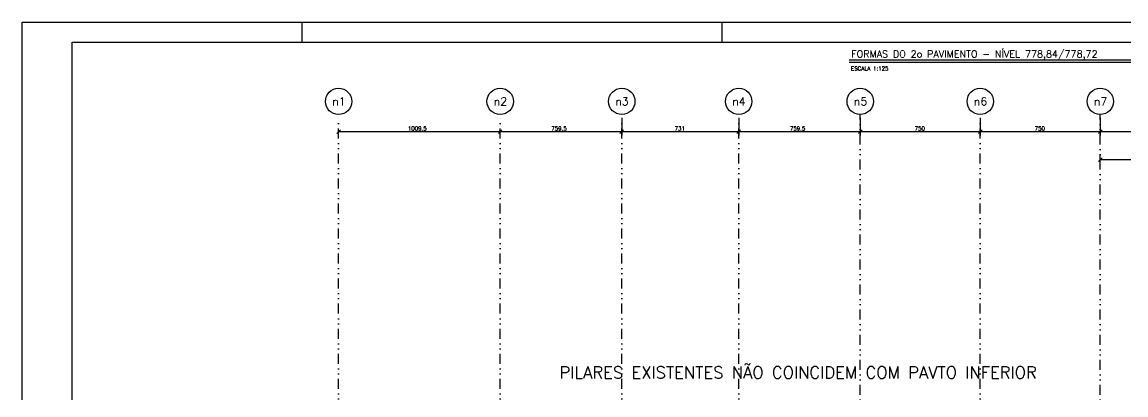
# Model space of a CAD drawing. Extents: x 551983 to 566858, y -277 to 10236.
# Drawn here: x 551983 to 558881, y 7905 to 10236 of the extents above; entities that cross this region are included whole.
import ezdxf

# ---------------------------------------------------------------- set-up
doc = ezdxf.new("R2010")
doc.units = 0
doc.header["$LTSCALE"] = 125
doc.header["$MEASUREMENT"] = 0
doc.linetypes.add('DIVIDE', pattern=[1.25, 0.5, -0.25, 0, -0.25, 0, -0.25])
doc.layers.get('0').update_dxf_attribs({"linetype": 'CONTINUOUS'})
for name, color, linetype in [('205', 14, 'DIVIDE'), ('216', 7, 'CONTINUOUS'), ('220', 4, 'CONTINUOUS'), ('221', 5, 'CONTINUOUS'), ('222', 6, 'CONTINUOUS'), ('250', 5, 'CONTINUOUS')]:
    doc.layers.add(name, color=color, linetype=linetype)
doc.styles.get("Standard").update_dxf_attribs({"font": 'ROMANS.SHX'})

msp = doc.modelspace()

# ---------------------------------------------------------------- linework, layer by layer
for p, q in [((551983.2, -276.6), (551983.2, 10235.9)), ((551983.2, 10235.9), (566858.2, 10235.9))]:
    msp.add_line(p, q)
for points in [[(553733.2, 10110.9), (553733.2, 10235.9)], [(556358.2, 10110.9), (556358.2, 10235.9)]]:
    msp.add_lwpolyline(points)
at = {"layer": '205'}
for p, q in [((553961.5, 2937.4), (553961.5, 9657.7)), ((554971, 2937.4), (554971, 9657.7)), ((555730.5, 2937.4), (555730.5, 9657.7)), ((556461.5, 2937.4), (556461.5, 9657.7)), ((557221, 2899.9), (557221, 9657.7)), ((557971, 2937.4), (557971, 9657.7)), ((558721, 2899.9), (558721, 9657.7))]:
    msp.add_line(p, q, dxfattribs=at)
at = {"layer": '216'}
for p, q in [((553950.5, 9539.9), (553972.6, 9562)), ((554960, 9539.9), (554982.1, 9562)), ((554960, 9539.9), (554982.1, 9562)), ((555719.5, 9539.9), (555741.6, 9562)), ((555719.5, 9539.9), (555741.6, 9562)), ((556450.5, 9539.9), (556472.6, 9562)), ((556450.5, 9539.9), (556472.6, 9562)), ((557210, 9539.9), (557232.1, 9562)), ((557210, 9539.9), (557232.1, 9562)), ((557960, 9539.9), (557982.1, 9562)), ((557960, 9539.9), (557982.1, 9562)), ((558710, 9539.9), (558732.1, 9562)), ((558710, 9539.9), (558732.1, 9562)), ((558710, 9364.9), (558732.1, 9387))]:
    msp.add_line(p, q, dxfattribs=at)
at = {"layer": '221'}
msp.add_line((557151.9, 9984.6), (558962.3, 9984.6), dxfattribs=at)
for centre in [(553961.5, 9740.3), (554971, 9740.3), (555730.5, 9740.3), (556461.5, 9740.3), (557221, 9740.3), (557971, 9740.3), (558721, 9740.3)]:
    msp.add_circle(centre, 82.5, dxfattribs=at)
at = {"layer": '222'}
for p, q in [((552295.7, 10110.9), (566733.2, 10110.9)), ((552295.7, -151.6), (552295.7, 10110.9)), ((557151.9, 9999.6), (558962.3, 9999.6))]:
    msp.add_line(p, q, dxfattribs=at)
at = {"layer": '250'}
for p, q in [((555730.5, 9637.7), (555730.5, 9526)), ((556461.5, 9637.7), (556461.5, 9526)), ((557221, 9637.7), (557221, 9526)), ((557971, 9637.7), (557971, 9526)), ((558721, 9637.7), (558721, 9526)), ((553961.5, 9551), (554971, 9551)), ((554971, 9551), (555730.5, 9551)), ((555730.5, 9551), (556461.5, 9551)), ((556461.5, 9551), (557221, 9551)), ((557221, 9551), (557971, 9551)), ((557971, 9551), (558721, 9551)), ((558721, 9551), (559471, 9551)), ((558721, 9353.7), (558721, 9401)), ((558721, 9376), (559182, 9376))]:
    msp.add_line(p, q, dxfattribs=at)

# ---------------------------------------------------------------- texts
at = {"layer": '216'}
for s, p in [('ESCALA 1:125', (557162.9, 9933.5)), ('1009.5', (554393.8, 9558.5)), ('759.5', (555290.8, 9558.5)), ('731', (556061, 9558.5)), ('759.5', (556781.3, 9558.5)), ('750', (557561, 9558.5)), ('750', (558311, 9558.5))]:
    msp.add_text(s, height=25, dxfattribs=at).set_placement(p)
at = {"layer": '220'}
for s, height, p in [('n1', 50, (553921.3, 9715.4)), ('n2', 50, (554930.8, 9715.4)), ('n3', 50, (555690.3, 9715.4)), ('n4', 50, (556421.3, 9715.4)), ('n5', 50, (557180.8, 9715.4)), ('n6', 50, (557930.8, 9715.4)), ('n7', 50, (558680.8, 9715.4)), ('PILARES EXISTENTES NÃO COINCIDEM COM PAVTO INFERIOR', 75, (555341.1, 8008))]:
    msp.add_text(s, height=height, dxfattribs=at).set_placement(p)
at = {"layer": '222'}
msp.add_text('FORMAS DO 2o PAVIMENTO - NÍVEL 778,84/778,72', height=43.75, dxfattribs=at).set_placement((557164.4, 10014.6))

doc.saveas('drawing.dxf')
